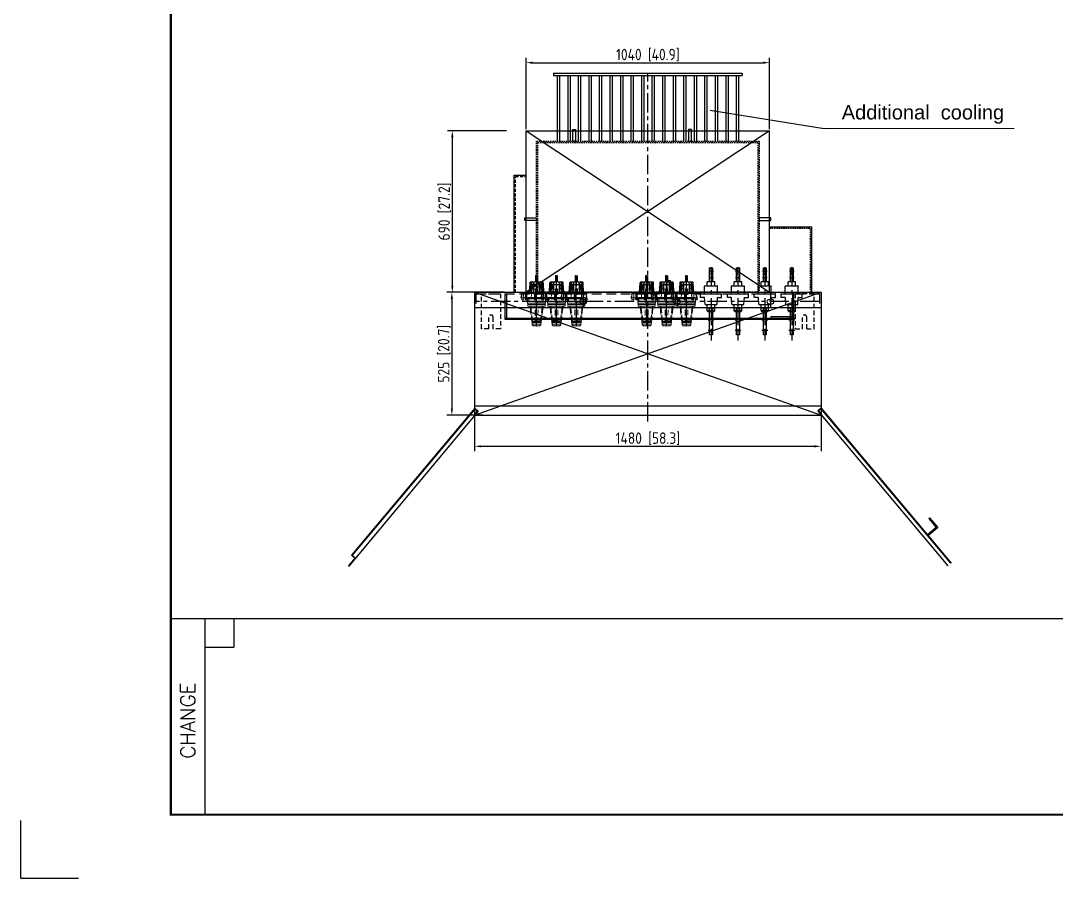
# Model space of a CAD drawing. Header units: millimetres. Extents: x 248233 to 259628, y -181361 to -174035.
# Drawn here: x 248233 to 252657, y -181361 to -177698 of the extents above; entities that cross this region are included whole.
import ezdxf

# ---------------------------------------------------------------- set-up
doc = ezdxf.new("R2010")
doc.units = ezdxf.units.MM
doc.header["$LTSCALE"] = 13
for name, pattern in [('CENTER', [50.8, 31.75, -6.35, 6.35, -6.35]), ('CENTERX2', [101.6, 63.5, -12.7, 12.7, -12.7]), ('DASHED', [0.75, 0.5, -0.25]), ('HIDDEN', [9.525, 6.35, -3.175])]:
    doc.linetypes.add(name, pattern=pattern)
doc.layers.get('0').update_dxf_attribs({"color": 1, "linetype": 'CENTER'})
for name, color, linetype in [('1', 4, 'Continuous'), ('2', 3, 'Continuous'), ('2细线层', 4, 'Continuous'), ('4虚线层', 6, 'DASHED'), ('C00-00-00', 7, 'Continuous'), ('PDF_几何图形', 7, 'Continuous'), ('粗实线', 4, 'Continuous'), ('虚线', 6, 'HIDDEN')]:
    doc.layers.add(name, color=color, linetype=linetype)
for name, color, linetype, lineweight in [('2细实线', 3, 'Continuous', 20), ('标注、文本', 3, 'Continuous', 25), ('铁心', 3, 'Continuous', 0)]:
    doc.layers.add(name, color=color, linetype=linetype, lineweight=lineweight)
doc.layers.add('paper', color=254, linetype='Continuous', plot=False)
doc.styles.add('PDF Arial', font='arial.ttf')
doc.styles.add('ROMANS', font='romans.shx', dxfattribs={"bigfont": 'whgtxt.shx'})
doc.styles.get("Standard").update_dxf_attribs({"font": 'gbenor.shx', "bigfont": 'gbcbig.shx'})
doc.dimstyles.new('英寸 1-10', dxfattribs={"dimscale": 14, "dimtxt": 3.5, "dimasz": 2, "dimexe": 1.5, "dimexo": 0.5, "dimgap": 0.5, "dimtad": 1, "dimtoh": 1, "dimdec": 1, "dimdsep": 46, "dimtxsty": 'Standard', "dimcen": 2.5, "dimclrd": 3, "dimclre": 3, "dimclrt": 3, "dimadec": 0, "dimazin": 2, "dimtfac": 1, "dimtdec": 1, "dimtmove": 0, "dimatfit": 2, "dimfxl": 1, "dimarcsym": 0})

# ---------------------------------------------------------------- blocks, each defined once
blk = doc.blocks.new('A$C6C8D6FB4')
at = {"layer": '1', "color": 1, "linetype": 'CENTERX2', "lineweight": -3, "ltscale": 0.1}
for p, q in [((0, 45.1), (314, 45.1)), ((19.3, 55.1), (19.3, 35.1)), ((45.5, 55.1), (45.5, 35.1)), ((224.5, 32.6), (224.5, 57.6)), ((269.5, 32.6), (269.5, 57.6))]:
    blk.add_line(p, q, dxfattribs=at)
at = {"layer": '2细线层'}
blk.add_line((62.5, 61.2), (62.5, 29.1), dxfattribs=at)
for points in [[(114.4, 90.2), (114.4, 90.2), (114.3, 90.2), (114.1, 90.1), (114, 90), (113.9, 90), (113.8, 89.9), (113.7, 89.8), (113.6, 89.7), (113.6, 89.6), (113.5, 89.4), (113.5, 89.3), (113.5, 89.2)], [(113.5, 0.8), (113.5, 89.2)], [(128.5, 90.2), (114.4, 90.2)], [(120.9, 90.2), (114.5, 90.2)], [(129.4, 89.2), (129.4, 89.3), (129.4, 89.4), (129.4, 89.6), (129.4, 89.7), (129.3, 89.8), (129.2, 89.9), (129.1, 90), (129, 90), (128.9, 90.1), (128.8, 90.2), (128.6, 90.2), (128.5, 90.2)], [(129.4, 73.6), (129.4, 89.2)], [(1.1, 45.1), (0, 45.1)], [(1.6, 45.1), (1.3, 45.1)], [(3, 45.1), (1.9, 45.1)], [(3.6, 45.1), (3.3, 45.1)], [(5.1, 45.1), (3.8, 45.1)], [(5.6, 45.1), (5.4, 45.1)], [(7.1, 45.1), (5.8, 45.1)], [(7.6, 45.1), (7.3, 45.1)], [(9.1, 45.1), (7.8, 45.1)], [(9.5, 45.1), (9.4, 45.1)], [(11.1, 45.1), (9.8, 45.1)], [(11.6, 45.1), (11.3, 45.1)], [(13.1, 45.1), (11.8, 45.1)], [(13.5, 45.1), (13.3, 45.1)], [(15.1, 45.1), (13.8, 45.1)], [(15.6, 45.1), (15.3, 45.1)], [(17, 45.1), (15.8, 45.1)], [(17.5, 45.1), (17.3, 45.1)], [(19.1, 45.1), (17.8, 45.1)], [(19.6, 45.1), (19.3, 45.1)], [(21, 45.1), (19.9, 45.1)], [(21.5, 45.1), (21.3, 45.1)], [(23.1, 45.1), (21.8, 45.1)], [(23.6, 45.1), (23.3, 45.1)], [(25, 45.1), (23.9, 45.1)], [(25.6, 45.1), (25.3, 45.1)], [(27.1, 45.1), (25.8, 45.1)], [(27.6, 45.1), (27.4, 45.1)], [(29.1, 45.1), (27.9, 45.1)], [(29.6, 45.1), (29.3, 45.1)], [(31.1, 45.1), (29.8, 45.1)], [(80.5, 61.2), (62.5, 61.2)], [(81.4, 72.7), (81.3, 72.7), (81.2, 72.7), (81, 72.6), (80.9, 72.6), (80.8, 72.5), (80.7, 72.4), (80.6, 72.3), (80.6, 72.2), (80.6, 72.1), (80.5, 72), (80.5, 71.8), (80.5, 71.7)], [(80.5, 18.7), (80.5, 71.7)], [(113.5, 72.7), (81.4, 72.7)], [(95.3, 72.7), (93.1, 72.7)], [(129.4, 73.6), (129.4, 73.4), (129.5, 73.3), (129.5, 73.2), (129.5, 73.1), (129.6, 73.1), (129.7, 73), (129.8, 72.9), (129.9, 72.8), (130, 72.7), (130.1, 72.7), (130.3, 72.7), (130.4, 72.6)], [(158.6, 70.7), (130.4, 72.6)], [(159.4, 69.7), (159.4, 69.8), (159.4, 70), (159.4, 70.1), (159.4, 70.2), (159.3, 70.3), (159.3, 70.4), (159.2, 70.5), (159.1, 70.6), (158.9, 70.6), (158.8, 70.7), (158.7, 70.7), (158.6, 70.7)], [(159.4, 20.6), (159.4, 69.7)], [(186.5, 61.2), (159.4, 61.2)], [(174.4, 60.7), (174.4, 61.2)], [(174.4, 58.6), (174.4, 59.7)], [(174.4, 56.7), (174.4, 57.7)], [(174.4, 54.6), (174.4, 55.7)], [(174.4, 52.7), (174.4, 53.7)], [(174.4, 50.6), (174.4, 51.6)], [(174.4, 48.7), (174.4, 49.7)], [(189.4, 58.1), (186.5, 61.2)], [(186.5, 61.2), (186.5, 29.1)], [(189.4, 32.1), (189.4, 58.1)], [(80.5, 29.1), (62.5, 29.1)], [(80.5, 18.7), (80.5, 18.5), (80.5, 18.4), (80.6, 18.3), (80.6, 18.1), (80.6, 18), (80.7, 17.9), (80.8, 17.8), (80.9, 17.8), (81, 17.7), (81.2, 17.7), (81.3, 17.6), (81.4, 17.6)], [(112.5, 17.6), (81.4, 17.6)], [(93.6, 17.6), (91.3, 17.6)], [(114.4, 0), (114.4, 0), (114.3, 0), (114.1, 0.1), (114, 0.2), (113.9, 0.2), (113.8, 0.3), (113.7, 0.4), (113.6, 0.5), (113.6, 0.6), (113.5, 0.8), (113.5, 0.9), (113.5, 1)], [(129.4, 1), (129.4, 0.9), (129.4, 0.8), (129.4, 0.6), (129.4, 0.5), (129.3, 0.4), (129.2, 0.3), (129.1, 0.2), (129, 0.2), (128.9, 0.1), (128.8, 0), (128.6, 0), (128.5, 0)], [(129.4, 16.6), (129.4, 16.8), (129.5, 16.9), (129.5, 16.9), (129.5, 17), (129.6, 17.1), (129.7, 17.2), (129.8, 17.3), (129.9, 17.4), (130, 17.5), (130.1, 17.5), (130.3, 17.5), (130.4, 17.6)], [(129.4, 16.6), (129.4, 1)], [(158.6, 19.6), (130.4, 17.7)], [(158.6, 19.6), (158.7, 19.6), (158.8, 19.7), (158.9, 19.7), (159.1, 19.8), (159.2, 19.8), (159.3, 19.9), (159.3, 20), (159.4, 20.1), (159.4, 20.3), (159.4, 20.4), (159.4, 20.5), (159.4, 20.6)], [(186.5, 29.1), (159.4, 29.1)], [(174.4, 38.7), (174.4, 39.6)], [(174.4, 36.6), (174.4, 37.7)], [(174.4, 34.7), (174.4, 35.6)], [(174.4, 32.6), (174.4, 33.7)], [(174.4, 30.7), (174.4, 31.7)], [(174.4, 29.1), (174.4, 29.6)], [(189.4, 32.1), (186.5, 29.1)], [(128.5, 0), (114.4, 0)], [(120.9, 0), (114.5, 0)]]:
    blk.add_lwpolyline(points, dxfattribs=at)
for points in [[(2.4, 51.1), (62.5, 51.1), (62.5, 39.1), (2.4, 39.1)], [(174.4, 51.1), (289.6, 51.1), (289.6, 39.1), (174.4, 39.1)]]:
    blk.add_lwpolyline(points, close=True, dxfattribs=at)
blk = doc.blocks.new('A$C26CD017D')
at = {"layer": 'C00-00-00'}
h = blk.add_hatch(color=256, dxfattribs=at)
h.dxf.hatch_style = 2
h.paths.add_polyline_path([(72.4, 62.5), (79.5, 31.9), (83, 31.9)])
h = blk.add_hatch(color=256, dxfattribs=at)
h.dxf.hatch_style = 2
h.paths.add_polyline_path([(72.4, 62.5), (75.9, 62.5), (83, 31.9)])
h = blk.add_hatch(color=256, dxfattribs=at)
h.dxf.hatch_style = 2
h.paths.add_polyline_path([(79.5, 31.9), (80.9, 26.3), (83.7, 26.3)])
h = blk.add_hatch(color=256, dxfattribs=at)
h.dxf.hatch_style = 2
h.paths.add_polyline_path([(79.5, 31.9), (83, 31.9), (83.7, 26.3)])
h = blk.add_hatch(color=256, dxfattribs=at)
h.dxf.hatch_style = 2
h.paths.add_polyline_path([(80.9, 26.3), (83.7, 26.3), (80.9, 25.5)])
at = {"layer": 'C00-00-00', "lineweight": 0}
for points in [[(27, 81.6), (64.6, 92.3)], [(72.4, 62.5), (65.3, 93), (64.6, 92.3), (71.7, 61.7)], [(65.3, 81.6), (86.6, 88.7)], [(83, 111.4), (80.9, 110.7), (66.7, 102.2)], [(75.9, 63.2), (66.7, 102.2), (83.7, 108.6)], [(83, 111.4), (91.6, 113.6), (93, 109.3), (83.7, 107.2)], [(83, 111.4), (92.3, 71), (93, 70.3), (94.4, 69.6)], [(85.2, 105), (100.8, 107.9), (106.5, 109.3), (115, 72.4)], [(86.6, 88.7), (91.6, 66.7)], [(96.5, 69.6), (89.4, 100.8)], [(106.5, 109.3), (107.2, 107.9), (119.2, 110.7), (127.7, 75.2)], [(112.8, 109.3), (121.4, 73.8)], [(119.9, 101.5), (121.4, 102.2), (156.8, 105.7)], [(164.7, 89.4), (141.2, 84.5)], [(159.7, 102.9), (188.1, 105.7)], [(166.1, 107.2), (201.6, 111.4), (205.8, 93)], [(196.6, 97.2), (173.2, 91.6)], [(176, 63.2), (210.1, 74.5), (205.8, 93)], [(188.1, 105), (188.8, 103.6), (190.2, 103.6), (191.6, 104.3), (192.3, 105.7)], [(193, 106.5), (192.3, 106.5), (192.3, 105.7)], [(198, 90.8), (194.5, 105.7), (193.7, 106.5), (193, 106.5)], [(210.8, 94.4), (207.2, 107.9), (201.6, 111.4)], [(210.8, 94.4), (213.6, 80.2), (210.1, 74.5)], [(25.5, 51.1), (24.1, 56.1), (0, 50.4)], [(25.5, 51.1), (26.3, 46.8), (2.1, 41.2)], [(27, 81.6), (23.4, 80.2), (21.3, 76.6), (21.3, 73.1)], [(26.3, 51.8), (21.3, 73.1)], [(26.3, 51.8), (21.3, 73.1)], [(27, 78.8), (24.1, 77.4), (22, 73.8), (22, 70.3)], [(27.7, 78.1), (24.1, 75.9), (22.7, 73.1), (22.7, 68.8)], [(28.4, 74.5), (24.8, 72.4), (23.4, 69.6), (22.7, 65.3)], [(28.4, 72.4), (25.5, 71), (23.4, 67.4), (23.4, 63.9)], [(25.5, 51.1), (24.1, 57.5), (24.8, 57.5)], [(30.5, 66), (27, 63.9), (24.8, 61), (24.8, 56.8)], [(30.5, 63.9), (27.7, 61.7), (25.5, 58.9), (25.5, 55.4)], [(26.3, 51.8), (25.5, 51.1), (27, 45.4), (27.7, 45.4)], [(44.7, 56.1), (26.3, 51.8)], [(44.7, 55.4), (26.3, 51.1)], [(26.3, 51.8), (31.2, 30.5)], [(26.3, 51.8), (31.2, 30.5), (32.6, 27), (36.2, 24.8), (39.7, 24.8), (78.8, 31.2)], [(27, 48.3), (29.1, 44.7), (31.9, 42.6), (35.5, 42.6)], [(27.7, 46.1), (29.1, 42.6), (32.6, 40.5), (36.2, 40.5)], [(35.5, 71), (34.1, 70.3), (34.1, 68.1)], [(34.1, 66.7), (53.9, 71), (53.9, 68.8)], [(36.9, 53.9), (34.1, 68.1)], [(35.5, 71), (36.2, 71), (56.8, 78.8)], [(36.9, 53.9), (40.5, 39.7), (41.2, 38.3), (43.3, 38.3), (44, 38.3), (66, 40.5)], [(39.7, 41.2), (59.6, 46.1), (58.9, 48.3)], [(78.1, 68.8), (55.4, 63.9), (55.4, 62.5), (80.2, 68.1)], [(80.9, 58.9), (57.5, 53.2), (57.5, 54.6), (82.3, 60.3)], [(72.4, 62.5), (79.5, 31.9), (78.8, 31.2), (71.7, 61.7)], [(75.9, 63.2), (83.7, 26.3), (80.9, 25.5), (72.4, 62.5)], [(73.8, 58.2), (80.2, 30.5)], [(74.5, 41.9), (96.5, 44.7)], [(75.9, 63.2), (84.5, 24.8), (85.2, 23.4), (86.6, 23.4)], [(76.6, 59.6), (77.4, 58.2), (78.8, 58.2)], [(76.6, 57.5), (78.1, 56.1), (79.5, 56.1)], [(79.5, 54.6), (78.1, 53.9), (78.1, 52.5)], [(100.8, 65.3), (97.2, 69.6), (94.4, 69.6)], [(94.4, 61.7), (95.1, 59.6)], [(94.4, 61.7), (95.1, 59.6)], [(95.1, 58.2), (100.8, 34.1), (115, 37.6), (116.4, 38.3), (116.4, 39.7), (109.3, 71)], [(95.1, 58.2), (102.2, 59.6)], [(95.1, 58.2), (100.8, 34.1), (101.5, 33.4), (102.9, 32.6)], [(101.5, 61), (100.8, 62.5), (99.4, 62.5)], [(102.9, 34.8), (100.8, 34.1), (104.3, 35.5), (99.4, 58.9)], [(101.5, 34.8), (100.1, 33.4), (100.1, 31.2), (100.8, 29.8), (102.9, 29.8), (117.8, 33.4), (123.5, 34.8), (115, 72.4)], [(103.6, 62.5), (102.9, 63.9), (102.2, 65.3), (100.8, 65.3)], [(102.2, 59.6), (102.9, 61), (103.6, 62.5)], [(123.5, 36.2), (136.3, 39), (127.7, 75.2)], [(134.1, 48.3), (167.5, 59.6)], [(167.5, 78.1), (144.1, 72.4)], [(168.2, 63.9), (195.2, 73.1)], [(199.4, 85.2), (176, 80.2)], [(199.4, 75.9), (198, 76.6), (196.6, 76.6), (195.2, 75.9), (195.2, 73.8)], [(199.4, 75.9), (200.1, 75.2), (200.8, 75.2)], [(200.8, 75.2), (201.6, 75.2), (201.6, 76.6)], [(29.1, 39), (30.5, 36.2), (34.1, 34.1), (37.6, 33.4)], [(29.8, 37.6), (31.2, 34.1), (34.1, 31.9), (38.3, 31.9)], [(30.5, 34.1), (31.9, 30.5), (35.5, 29.1), (39, 28.4)], [(30.5, 32.6), (32.6, 29.8), (35.5, 27.7), (39, 27)], [(78.8, 36.2), (87.3, 0)], [(84.5, 24.8), (85.2, 22.7), (85.9, 21.3), (87.3, 21.3)], [(86.6, 15.6), (85.2, 22.7)], [(85.2, 20.6), (86.6, 19.2), (88, 19.2)], [(88.7, 5), (86.6, 4.3), (85.9, 9.9), (88, 9.9)], [(88, 17.7), (86.6, 17), (86.6, 15.6)], [(89.4, 2.1), (106.5, 1.4), (108.6, 1.4), (107.9, 3.5)], [(89.4, 3.5), (105.7, 2.1), (107.9, 2.8)], [(109.3, 28.4), (105.7, 32.6), (102.9, 32.6)], [(103.6, 21.3), (110.7, 22.7)], [(110, 24.1), (109.3, 25.5), (107.9, 25.5)], [(112.1, 25.5), (111.4, 27), (110.7, 28.4), (109.3, 28.4)], [(110.7, 22.7), (111.4, 23.4), (112.1, 25.5)]]:
    blk.add_lwpolyline(points, dxfattribs=at)
for points in [[(67.4, 85.2), (96.5, 91.6), (95.1, 99.4), (65.3, 93)], [(86.6, 0.7), (116.4, 7.8), (114.3, 15.6), (85.2, 8.5)]]:
    blk.add_lwpolyline(points, close=True, dxfattribs=at)
for points in [[(27, 81.6), (27, 81.6), (64.6, 92.3), (64.6, 92.3)], [(27, 78.8), (27, 78.8), (65.3, 90.1), (65.3, 90.1)], [(27.7, 78.1), (27.7, 78.1), (65.3, 88.7), (65.3, 88.7)], [(56.1, 124.2), (56.1, 124.2), (63.9, 88), (63.9, 88)], [(58.2, 124.9), (58.2, 124.9), (66.7, 88.7), (66.7, 88.7)], [(83.7, 101.5), (83.7, 101.5), (91.6, 66.7), (91.6, 66.7)], [(100.1, 102.9), (100.1, 102.9), (107.2, 70.3), (107.2, 70.3)], [(100.8, 107.9), (100.8, 107.9), (109.3, 71), (109.3, 71)], [(102.2, 101.5), (102.2, 101.5), (109.3, 71), (109.3, 71)], [(122.1, 98.6), (122.1, 98.6), (150.5, 102.2), (150.5, 102.2)], [(189.5, 89.4), (189.5, 89.4), (185.9, 105.7), (185.9, 105.7)], [(191.6, 89.4), (191.6, 89.4), (188.1, 105.7), (188.1, 105.7)], [(189.5, 89.4), (189.5, 89.4), (193.7, 72.4), (193.7, 72.4)], [(191.6, 89.4), (191.6, 89.4), (195.2, 73.1), (195.2, 73.1)], [(195.9, 90.8), (195.9, 90.8), (192.3, 105.7), (192.3, 105.7)], [(193, 106.5), (193, 106.5), (193, 107.2), (193, 107.2)], [(195.9, 90.8), (195.9, 90.8), (199.4, 75.2), (199.4, 75.2)], [(198, 90.8), (198, 90.8), (201.6, 76.6), (201.6, 76.6)], [(24.1, 54.6), (24.1, 54.6), (0, 49.7), (0, 49.7)], [(0, 50.4), (0, 50.4), (0.7, 45.4), (0.7, 45.4)], [(2.1, 41.2), (2.1, 41.2), (0.7, 45.4), (0.7, 45.4)], [(26.3, 47.6), (26.3, 47.6), (2.1, 41.9), (2.1, 41.9)], [(28.4, 74.5), (28.4, 74.5), (66, 85.2), (66, 85.2)], [(28.4, 72.4), (28.4, 72.4), (66.7, 83.7), (66.7, 83.7)], [(30.5, 66), (30.5, 66), (68.1, 76.6), (68.1, 76.6)], [(30.5, 63.9), (30.5, 63.9), (68.8, 74.5), (68.8, 74.5)], [(35.5, 42.6), (35.5, 42.6), (74.5, 49.7), (74.5, 49.7)], [(36.2, 71), (36.2, 71), (39.7, 54.6), (39.7, 54.6)], [(36.2, 40.5), (36.2, 40.5), (75.2, 47.6), (75.2, 47.6)], [(43.3, 38.3), (43.3, 38.3), (39.7, 54.6), (39.7, 54.6)], [(71.7, 62.5), (71.7, 62.5), (53.2, 58.2), (53.2, 58.2)], [(71.7, 61.7), (71.7, 61.7), (53.2, 57.5), (53.2, 57.5)], [(56.8, 58.2), (56.8, 58.2), (53.9, 68.8), (53.9, 68.8)], [(56.8, 58.2), (56.8, 58.2), (58.9, 48.3), (58.9, 48.3)], [(61.7, 59.6), (61.7, 59.6), (95.8, 67.4), (95.8, 67.4)], [(66, 79.5), (66, 79.5), (74.5, 44), (74.5, 44)], [(68.8, 80.2), (68.8, 80.2), (76.6, 44.7), (76.6, 44.7)], [(77.4, 61), (77.4, 61), (93, 61), (93, 61)], [(93.7, 63.9), (93.7, 63.9), (78.1, 60.3), (78.1, 60.3)], [(94.4, 61.7), (94.4, 61.7), (78.8, 58.2), (78.8, 58.2)], [(95.1, 59.6), (95.1, 59.6), (79.5, 56.1), (79.5, 56.1)], [(95.1, 58.2), (95.1, 58.2), (79.5, 54.6), (79.5, 54.6)], [(96.5, 44.7), (96.5, 44.7), (91.6, 66.7), (91.6, 66.7)], [(100.1, 31.2), (100.1, 31.2), (91.6, 66.7), (91.6, 66.7)], [(100.8, 65.3), (100.8, 65.3), (93.7, 63.9), (93.7, 63.9)], [(94.4, 61.7), (94.4, 61.7), (99.4, 62.5), (99.4, 62.5)], [(95.1, 59.6), (95.1, 59.6), (101.5, 61), (101.5, 61)], [(98.6, 41.9), (98.6, 41.9), (100.8, 51.8), (100.8, 51.8)], [(101.5, 61), (101.5, 61), (101.5, 61.7), (101.5, 61.7)], [(101.5, 46.8), (101.5, 46.8), (101.5, 47.6), (101.5, 47.6)], [(115, 37.6), (115, 37.6), (107.2, 70.3), (107.2, 70.3)], [(108.6, 73.8), (108.6, 73.8), (114.3, 75.2), (114.3, 75.2)], [(117.8, 33.4), (117.8, 33.4), (109.3, 71), (109.3, 71)], [(110, 67.4), (110, 67.4), (115.7, 68.8), (115.7, 68.8)], [(129.9, 37.6), (129.9, 37.6), (121.4, 73.8), (121.4, 73.8)], [(133.4, 51.1), (133.4, 51.1), (160.4, 61), (160.4, 61)], [(37.6, 33.4), (37.6, 33.4), (76.6, 40.5), (76.6, 40.5)], [(38.3, 31.9), (38.3, 31.9), (77.4, 39), (77.4, 39)], [(39, 28.4), (39, 28.4), (78.1, 35.5), (78.1, 35.5)], [(39, 27), (39, 27), (78.1, 34.1), (78.1, 34.1)], [(39.7, 24.8), (39.7, 24.8), (78.8, 31.2), (78.8, 31.2)], [(102.2, 27), (102.2, 27), (86.6, 23.4), (86.6, 23.4)], [(86.6, 15.6), (86.6, 15.6), (89.4, 2.1), (89.4, 2.1)], [(102.9, 24.8), (102.9, 24.8), (87.3, 21.3), (87.3, 21.3)], [(103.6, 22.7), (103.6, 22.7), (88, 19.2), (88, 19.2)], [(103.6, 21.3), (103.6, 21.3), (88, 17.7), (88, 17.7)], [(100.1, 31.2), (100.1, 31.2), (100.1, 31.9), (100.1, 31.9)], [(103.6, 40.5), (103.6, 40.5), (100.8, 34.1), (100.8, 34.1)], [(101.5, 34.8), (101.5, 34.8), (117.1, 38.3), (117.1, 38.3)], [(109.3, 28.4), (109.3, 28.4), (102.2, 27), (102.2, 27)], [(103.6, 38.3), (103.6, 38.3), (102.9, 34.8), (102.9, 34.8)], [(102.9, 24.8), (102.9, 24.8), (107.9, 25.5), (107.9, 25.5)], [(102.9, 24.8), (102.9, 24.8), (103.6, 22.7), (103.6, 22.7)], [(103.6, 22.7), (103.6, 22.7), (110, 24.1), (110, 24.1)], [(103.6, 21.3), (103.6, 21.3), (108.6, 1.4), (108.6, 1.4)], [(110, 24.1), (110, 24.1), (110, 24.8), (110, 24.8)]]:
    blk.add_open_spline(points, degree=3, dxfattribs=at)
blk = doc.blocks.new('A$C3535292A')
blk.add_line((210.8, 94.4), (0.7, 45.4))
blk.add_blockref('A$C26CD017D', (0, 0))
blk = doc.blocks.new('*D87')
at = {"layer": '2细实线', "color": 3, "linetype": 'ByBlock', "lineweight": -2, "transparency": 16777216}
for p, q in [((250136, -178857.8), (250053.9, -178857.8)), ((250074.9, -178885.8), (250074.9, -179354.8)), ((250206.6, -179382.8), (250053.9, -179382.8))]:
    blk.add_line(p, q, dxfattribs=at)
at = {"layer": '2细实线', "color": 3, "linetype": 'ByBlock', "transparency": 16777216}
for points in [[(250070.2, -178885.8), (250079.5, -178885.8), (250074.9, -178857.8)], [(250070.2, -179354.8), (250079.5, -179354.8), (250074.9, -179382.8)]]:
    blk.add_solid(points, dxfattribs=at)
at = {"layer": 'Defpoints', "color": 0, "linetype": 'ByBlock', "transparency": 16777216}
for p in [(250143, -178857.8), (250074.9, -179382.8), (250213.6, -179382.8)]:
    blk.add_point(p, dxfattribs=at)
at = {"layer": '2细实线', "color": 3, "linetype": 'ByBlock', "transparency": 16777216, "insert": (250042.4, -179120.3), "char_height": 49, "attachment_point": 5, "rotation": 90}
blk.add_mtext('525 [20.7]', dxfattribs=at)
blk = doc.blocks.new('*D88')
at = {"layer": '2细实线', "color": 3, "linetype": 'ByBlock', "lineweight": -2, "transparency": 16777216}
for p, q in [((251652, -179295.8), (251652, -179536.8)), ((250172, -179318.9), (250172, -179536.8)), ((250200, -179515.8), (251624, -179515.8))]:
    blk.add_line(p, q, dxfattribs=at)
at = {"layer": '2细实线', "color": 3, "linetype": 'ByBlock', "transparency": 16777216}
for points in [[(250200, -179511.2), (250200, -179520.5), (250172, -179515.8)], [(251624, -179511.2), (251624, -179520.5), (251652, -179515.8)]]:
    blk.add_solid(points, dxfattribs=at)
at = {"layer": 'Defpoints', "color": 0, "linetype": 'ByBlock', "transparency": 16777216}
for p in [(251652, -179288.8), (250172, -179311.9), (251652, -179515.8)]:
    blk.add_point(p, dxfattribs=at)
at = {"layer": '2细实线', "color": 3, "linetype": 'ByBlock', "transparency": 16777216, "insert": (250912, -179483.3), "char_height": 49, "attachment_point": 5}
blk.add_mtext('1480 [58.3]', dxfattribs=at)
blk = doc.blocks.new('*D89')
at = {"layer": '2细实线', "color": 3, "linetype": 'ByBlock', "lineweight": -2, "transparency": 16777216}
for p, q in [((250392, -178160.8), (250392, -177856.1)), ((250420, -177877.1), (251404, -177877.1)), ((251432, -178160.8), (251432, -177856.1))]:
    blk.add_line(p, q, dxfattribs=at)
at = {"layer": '2细实线', "color": 3, "linetype": 'ByBlock', "transparency": 16777216}
for points in [[(250420, -177872.5), (250420, -177881.8), (250392, -177877.1)], [(251404, -177872.5), (251404, -177881.8), (251432, -177877.1)]]:
    blk.add_solid(points, dxfattribs=at)
at = {"layer": 'Defpoints', "color": 0, "linetype": 'ByBlock', "transparency": 16777216}
for p in [(251432, -177877.1), (250392, -178167.8), (251432, -178167.8)]:
    blk.add_point(p, dxfattribs=at)
at = {"layer": '2细实线', "color": 3, "linetype": 'ByBlock', "transparency": 16777216, "insert": (250912, -177844.6), "char_height": 49, "attachment_point": 5}
blk.add_mtext('1040 [40.9]', dxfattribs=at)
blk = doc.blocks.new('*D90')
at = {"layer": '2细实线', "color": 3, "linetype": 'ByBlock', "lineweight": -2, "transparency": 16777216}
for p, q in [((250309, -178167.8), (250055.9, -178167.8)), ((250076.9, -178195.8), (250076.9, -178829.8)), ((250298.1, -178857.8), (250055.9, -178857.8))]:
    blk.add_line(p, q, dxfattribs=at)
at = {"layer": '2细实线', "color": 3, "linetype": 'ByBlock', "transparency": 16777216}
for points in [[(250072.3, -178195.8), (250081.6, -178195.8), (250076.9, -178167.8)], [(250072.3, -178829.8), (250081.6, -178829.8), (250076.9, -178857.8)]]:
    blk.add_solid(points, dxfattribs=at)
at = {"layer": 'Defpoints', "color": 0, "linetype": 'ByBlock', "transparency": 16777216}
for p in [(250316, -178167.8), (250076.9, -178857.8), (250305.1, -178857.8)]:
    blk.add_point(p, dxfattribs=at)
at = {"layer": '2细实线', "color": 3, "linetype": 'ByBlock', "transparency": 16777216, "insert": (250044.4, -178512.8), "char_height": 49, "attachment_point": 5, "rotation": 90}
blk.add_mtext('690 [27.2]', dxfattribs=at)

msp = doc.modelspace()

# ---------------------------------------------------------------- linework, layer by layer
at = {"layer": '1', "color": 1, "linetype": 'CENTERX2', "lineweight": -3, "ltscale": 0.1}
for p, q in [((250912.035, -179410.038), (250912.035, -177921.774)), ((250636.035, -178857.774), (250636.035, -178922.774)), ((251036.035, -178857.774), (251036.035, -178922.774)), ((251436.035, -178857.774), (251436.035, -178922.774)), ((251646.035, -178897.774), (250172.035, -178897.774))]:
    msp.add_line(p, q, dxfattribs=at)
at = {"layer": '1', "const_width": 8.634}
msp.add_lwpolyline([(248874.328, -181089.568), (258346.648, -181089.568), (258346.648, -174281.338), (248874.328, -174281.338), (248874.328, -181089.568)], dxfattribs=at)
at = {"layer": '2'}
for p, q in [((248874.328, -180250.873), (258346.648, -180250.873)), ((249019.647, -180250.873), (249019.647, -181089.568)), ((249142.985, -180250.873), (249142.985, -180374.21)), ((249019.647, -180374.21), (249142.985, -180374.21))]:
    msp.add_line(p, q, dxfattribs=at)
at = {"layer": '4虚线层'}
for p, q in [((250436.035, -178211.774), (251388.035, -178211.774)), ((250436.035, -178857.774), (250436.035, -178211.774)), ((251388.035, -178211.774), (251388.035, -178857.774)), ((251432.035, -178583.774), (251607.035, -178583.774)), ((251607.035, -178857.774), (251607.035, -178583.774))]:
    msp.add_line(p, q, dxfattribs=at)
at = {"layer": '4虚线层', "ltscale": 3}
for p, q in [((250233.013, -179013.774), (250233.013, -178963.774)), ((250251.013, -179013.774), (250251.013, -178963.774)), ((251573.058, -179013.774), (251573.058, -178963.774)), ((251591.058, -179013.774), (251591.058, -178963.774))]:
    msp.add_line(p, q, dxfattribs=at)
at = {"layer": '4虚线层'}
msp.add_lwpolyline([(250442.035, -178217.774), (251382.035, -178217.774), (251382.035, -178857.774), (250442.035, -178857.774)], close=True, dxfattribs=at)
at = {"layer": '4虚线层', "ltscale": 2}
msp.add_lwpolyline([(250346.635, -178857.774), (250346.635, -178363.774), (250392.035, -178363.774)], dxfattribs=at)
at = {"layer": '4虚线层', "ltscale": 3}
for points in [[(250233.013, -179013.774), (250202.013, -179013.774), (250202.013, -178863.774), (250282.013, -178863.774), (250282.013, -179013.774), (250251.013, -179013.774)], [(251591.058, -179013.774), (251622.058, -179013.774), (251622.058, -178863.774), (251542.058, -178863.774), (251542.058, -179013.774), (251573.058, -179013.774)]]:
    msp.add_lwpolyline(points, dxfattribs=at)
for centre in [(250242.013, -178963.774), (251582.058, -178963.774)]:
    msp.add_arc(centre, 9, 0, 180, dxfattribs=at)
at = {"layer": 'paper'}
for q in [(248232.973, -181114.235), (248479.648, -181360.91)]:
    msp.add_line((248232.973, -181360.91), q, dxfattribs=at)
at = {"layer": 'PDF_几何图形'}
for p, q in [((250173.152, -179353.493), (249646.309, -179981.111)), ((250173.152, -179353.493), (250186.799, -179365.073)), ((251652.035, -179352.584), (251637.974, -179364.163)), ((251652.035, -179352.584), (252208.073, -180015.386)), ((250173.152, -179356.801), (249649.618, -179981.111)), ((250186.799, -179365.073), (249663.679, -179993.104)), ((250173.152, -179356.801), (250183.904, -179365.486)), ((250183.904, -179365.486), (250176.46, -179374.171)), ((250176.46, -179374.171), (250178.114, -179375.825)), ((250186.799, -179365.073), (250178.114, -179375.825)), ((251637.974, -179364.163), (252194.012, -180026.966)), ((251637.974, -179364.163), (251646.659, -179374.916)), ((251651.622, -179355.892), (251641.283, -179364.577)), ((251641.283, -179364.577), (251648.313, -179373.262)), ((251648.313, -179373.262), (251646.659, -179374.916)), ((251651.622, -179355.892), (252204.765, -180014.972)), ((252115.848, -179821.01), (252112.54, -179823.905)), ((252115.848, -179821.01), (252151.001, -179862.78)), ((252151.001, -179862.78), (252109.231, -179897.52)), ((249663.679, -179993.104), (249633.075, -180029.498)), ((249649.618, -179981.111), (249663.679, -179993.104))]:
    msp.add_line(p, q, dxfattribs=at)
for points in [[(252112.54, -179823.905), (252144.384, -179861.953), (252106.336, -179894.211), (252109.231, -179897.52)], [(249646.309, -179981.111), (249660.784, -179993.104), (249633.075, -180026.189)]]:
    msp.add_lwpolyline(points, dxfattribs=at)
at = {"layer": '标注、文本'}
for p, q in [((251178.66, -178079.774), (251666.11, -178158.63)), ((250392.035, -178167.774), (251432.035, -178857.774)), ((251432.035, -178167.774), (250392.035, -178857.774)), ((250172.035, -178857.774), (251652.035, -179382.774)), ((250172.035, -179382.774), (251652.035, -178857.774))]:
    msp.add_line(p, q, dxfattribs=at)
at = {"layer": '标注、文本', "color": 4, "lineweight": 30}
for p, q in [((250172.035, -178857.774), (251652.035, -178857.774)), ((250172.035, -178857.774), (250172.035, -178922.774)), ((251652.035, -178857.774), (251652.035, -178922.774)), ((250172.035, -178922.774), (251652.035, -178922.774)), ((251652.035, -179352.584), (251637.974, -179364.163)), ((251652.035, -179352.584), (252208.073, -180015.386)), ((251637.974, -179364.163), (252194.012, -180026.966)), ((251637.974, -179364.163), (251646.659, -179374.916)), ((251651.622, -179355.892), (251641.283, -179364.577)), ((251641.283, -179364.577), (251648.313, -179373.262)), ((251648.313, -179373.262), (251646.659, -179374.916)), ((251651.622, -179355.892), (252204.765, -180014.972)), ((252115.848, -179821.01), (252112.54, -179823.905)), ((252115.848, -179821.01), (252151.001, -179862.78)), ((252151.001, -179862.78), (252109.231, -179897.52))]:
    msp.add_line(p, q, dxfattribs=at)
at = {"layer": '标注、文本'}
for points in [[(250591.16, -178161.774), (250603.16, -178161.774), (250603.16, -178211.774), (250591.16, -178211.774)], [(251098.16, -178161.774), (251086.16, -178161.774), (251086.16, -178211.774), (251098.16, -178211.774)], [(250436.035, -178539.274), (250436.035, -178551.274), (250386.035, -178551.274), (250386.035, -178539.274)], [(251388.035, -178539.274), (251388.035, -178551.274), (251438.035, -178551.274), (251438.035, -178539.274)], [(250994.938, -178807.774), (251006.938, -178807.774), (251006.938, -178857.774), (250994.938, -178857.774)]]:
    msp.add_lwpolyline(points, close=True, dxfattribs=at)
at = {"layer": '标注、文本', "color": 4, "lineweight": 30}
for points in [[(250340.635, -178857.774), (250340.635, -178357.774), (250392.035, -178357.774)], [(252112.54, -179823.905), (252144.384, -179861.953), (252106.336, -179894.211), (252109.231, -179897.52)]]:
    msp.add_lwpolyline(points, dxfattribs=at)
at = {"layer": '标注、文本', "color": 2}
for points in [[(250308.035, -178968.274), (250302.035, -178968.274), (250302.035, -178863.774), (250308.035, -178863.774), (250308.035, -178962.274)], [(251530.035, -178968.274), (251536.035, -178968.274), (251536.035, -178863.774), (251530.035, -178863.774), (251530.035, -178962.274)], [(250308.035, -178962.274), (250308.035, -178962.274), (250308.035, -178968.274), (250302.035, -178968.274), (250302.035, -178962.274)], [(251530.035, -178962.274), (251437.535, -178962.274), (251437.535, -178968.274), (251536.035, -178968.274), (251536.035, -178962.274)]]:
    msp.add_lwpolyline(points, dxfattribs=at)
msp.add_lwpolyline([(250302.035, -178968.274), (251536.035, -178968.274), (251536.035, -178974.274), (250302.035, -178974.274)], close=True, dxfattribs=at)
at = {"layer": '粗实线', "lineweight": 30}
for p, q in [((250509.41, -177921.774), (251314.66, -177921.774)), ((250509.41, -177921.774), (250509.41, -177931.774)), ((250509.41, -177931.774), (251314.66, -177931.774)), ((250524.66, -177931.774), (250524.66, -178211.774)), ((250534.66, -177931.774), (250534.66, -178211.774)), ((250569.66, -177931.774), (250569.66, -178211.774)), ((250579.66, -177931.774), (250579.66, -178211.774)), ((250614.66, -177931.774), (250614.66, -178211.774)), ((250624.66, -177931.774), (250624.66, -178211.774)), ((250659.66, -177931.774), (250659.66, -178211.774)), ((250669.66, -177931.774), (250669.66, -178211.774)), ((250704.66, -177931.774), (250704.66, -178211.774)), ((250714.66, -177931.774), (250714.66, -178211.774)), ((250749.66, -177931.774), (250749.66, -178211.774)), ((250759.66, -177931.774), (250759.66, -178211.774)), ((250794.66, -177931.774), (250794.66, -178211.774)), ((250804.66, -177931.774), (250804.66, -178211.774)), ((250839.66, -177931.774), (250839.66, -178211.774)), ((250849.66, -177931.774), (250849.66, -178211.774)), ((250884.66, -177931.774), (250884.66, -178211.774)), ((250894.66, -177931.774), (250894.66, -178211.774)), ((250929.66, -177931.774), (250929.66, -178211.774)), ((250939.66, -177931.774), (250939.66, -178211.774)), ((250974.66, -177931.774), (250974.66, -178211.774)), ((250984.66, -177931.774), (250984.66, -178211.774)), ((251019.66, -177931.774), (251019.66, -178211.774)), ((251029.66, -177931.774), (251029.66, -178211.774)), ((251064.66, -177931.774), (251064.66, -178211.774)), ((251074.66, -177931.774), (251074.66, -178211.774)), ((251109.66, -177931.774), (251109.66, -178211.774)), ((251119.66, -177931.774), (251119.66, -178211.774)), ((251154.66, -177931.774), (251154.66, -178211.774)), ((251164.66, -177931.774), (251164.66, -178211.774)), ((251199.66, -177931.774), (251199.66, -178211.774)), ((251209.66, -177931.774), (251209.66, -178211.774)), ((251244.66, -177931.774), (251244.66, -178211.774)), ((251254.66, -177931.774), (251254.66, -178211.774)), ((251289.66, -177931.774), (251289.66, -178211.774)), ((251299.66, -177931.774), (251299.66, -178211.774)), ((251314.66, -177921.774), (251314.66, -177931.774)), ((250392.035, -178857.774), (250392.035, -178167.774)), ((250392.035, -178167.774), (251432.035, -178167.774)), ((251432.035, -178857.774), (251432.035, -178167.774)), ((251432.035, -178577.774), (251613.035, -178577.774)), ((251613.035, -178857.774), (251613.035, -178577.774)), ((250630.035, -178888.774), (250642.035, -178888.774)), ((250630.035, -178906.774), (250642.035, -178906.774)), ((251030.035, -178888.774), (251042.035, -178888.774)), ((251030.035, -178906.774), (251042.035, -178906.774)), ((251430.035, -178888.774), (251442.035, -178888.774)), ((251430.035, -178906.774), (251442.035, -178906.774)), ((250172.035, -178922.774), (250172.035, -179382.774)), ((251652.035, -178922.774), (251652.035, -179382.774)), ((250173.152, -179353.493), (249646.309, -179981.111)), ((250172.035, -179342.774), (251652.035, -179342.774)), ((250173.152, -179353.493), (250186.799, -179365.073)), ((250173.152, -179356.801), (249649.618, -179981.111)), ((250186.799, -179365.073), (249663.679, -179993.104)), ((250172.035, -179382.774), (251652.035, -179382.774)), ((250173.152, -179356.801), (250183.904, -179365.486)), ((250183.904, -179365.486), (250176.46, -179374.171)), ((250176.46, -179374.171), (250178.114, -179375.825)), ((250186.799, -179365.073), (250178.114, -179375.825)), ((249663.679, -179993.104), (249633.075, -180029.498)), ((249649.618, -179981.111), (249663.679, -179993.104))]:
    msp.add_line(p, q, dxfattribs=at)
msp.add_lwpolyline([(249646.309, -179981.111), (249660.784, -179993.104), (249633.075, -180026.189)], dxfattribs=at)
for centre, start, end in [((250630.035, -178897.774), 90, 270), ((250642.035, -178897.774), 270, 90), ((251030.035, -178897.774), 90, 270), ((251042.035, -178897.774), 270, 90), ((251430.035, -178897.774), 90, 270), ((251442.035, -178897.774), 270, 90)]:
    msp.add_arc(centre, 9, start, end, dxfattribs=at)
at = {"layer": '虚线', "ltscale": 0.5}
for p, q in [((250178.035, -178863.774), (251646.035, -178863.774)), ((250178.035, -178863.774), (250178.035, -178922.774)), ((251646.035, -178863.774), (251646.035, -178922.774))]:
    msp.add_line(p, q, dxfattribs=at)
at = {"layer": '铁心'}
for q in [(252299.119, -178158.63), (252299.119, -178158.63), (252477.756, -178158.63)]:
    msp.add_line((251666.11, -178158.63), q, dxfattribs=at)

# ---------------------------------------------------------------- block references
at = {"rotation": 256.9999999999122}
for p in [(250392.491, -178775.501), (250477.491, -178775.501), (250562.491, -178775.501), (250862.938, -178775.501), (250947.938, -178775.501), (251032.938, -178775.501)]:
    msp.add_blockref('A$C3535292A', p, dxfattribs=at)
at = {"layer": '标注、文本', "rotation": 270}
for p in [(251136.938, -178750.3), (251251.938, -178750.3), (251366.938, -178750.3), (251481.938, -178750.3)]:
    msp.add_blockref('A$C6C8D6FB4', p, dxfattribs=at)

# ---------------------------------------------------------------- texts
at = {"layer": '2', "style": 'ROMANS'}
msp.add_text('CHANGE', height=61.6688, rotation=90, dxfattribs=at).set_placement((248977.721, -180849.782))
at = {"layer": '铁心', "insert": (251740.501, -178058.293), "char_height": 61.19651, "width": 1245.64048, "attachment_point": 1, "style": 'PDF Arial'}
msp.add_mtext('Additional  cooling', dxfattribs=at)

# ---------------------------------------------------------------- dimensions: what is measured, and where the dimension line sits
at = {"layer": '2细实线', "linetype": 'ByBlock'}
dim = msp.add_linear_dim(base=(251432.035, -177877.136), p1=(250392.035, -178167.774), p2=(251432.035, -178167.774), dimstyle='英寸 1-10', dxfattribs=at)
dim.commit()
dim.dimension.update_dxf_attribs({"geometry": '*D89', "text_midpoint": (250912.035, -177877.136), "dimtype": 160})
for base, p1, p2, picture, middle in [((250076.924, -178857.774), (250316.035, -178167.774), (250305.137, -178857.774), '*D90', (250044.413, -178512.774)), ((250074.874, -179382.774), (250142.981, -178857.774), (250213.622, -179382.774), '*D87', (250042.353, -179120.274))]:
    dim = msp.add_linear_dim(base=base, p1=p1, p2=p2, angle=90, dimstyle='英寸 1-10', dxfattribs=at)
    dim.commit()
    dim.dimension.update_dxf_attribs({"geometry": picture, "text_midpoint": middle})
dim = msp.add_linear_dim(base=(251652.035, -179515.82), p1=(250172.035, -179311.937), p2=(251652.035, -179288.783), dimstyle='英寸 1-10', dxfattribs=at)
dim.commit()
dim.dimension.update_dxf_attribs({"geometry": '*D88', "text_midpoint": (250912.035, -179483.299)})

doc.saveas('drawing.dxf')
